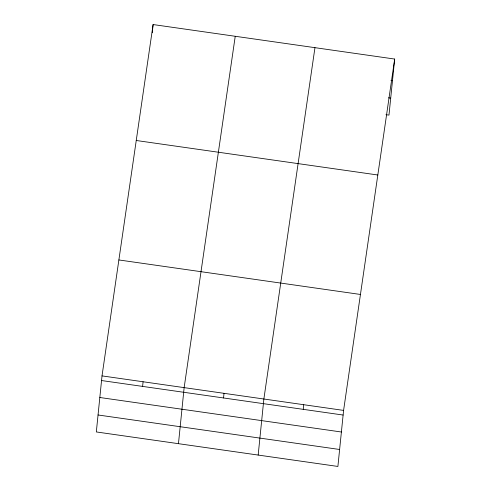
<?xml version="1.0" encoding="UTF-8"?>
<svg xmlns="http://www.w3.org/2000/svg" width="491" height="491" viewBox="0 0 491 491"><rect width="100%" height="100%" fill="white"/><g stroke="black" fill="none" stroke-linecap="round" stroke-linejoin="round"><path stroke-width="0.74" d="M102.018 375.897L96.322 431.945L337.894 466.45L343.59 410.402L394.678 59.055L153.106 24.55L102.018 375.897L343.59 410.402M152.278 32.725L152.492 30.608M152.633 29.196L153.106 24.55M142.611 386.405L143.084 381.765M178.46 443.68L184.15 387.626L235.238 36.279M223.54 397.962L224.013 393.322M258.174 455.065L263.87 399.011L314.958 47.67M303.254 409.353L303.726 404.707M394.678 59.055L388.982 115.103L385.975 114.673M390.977 80.444L392.481 80.659M388.449 97.819L390.707 98.139M136.246 140.494L377.818 174.999M118.877 259.954L360.449 294.459M101.545 380.537L343.117 415.042M99.82 397.501L341.392 432.006M98.047 414.981L339.619 449.486"/></g></svg>
